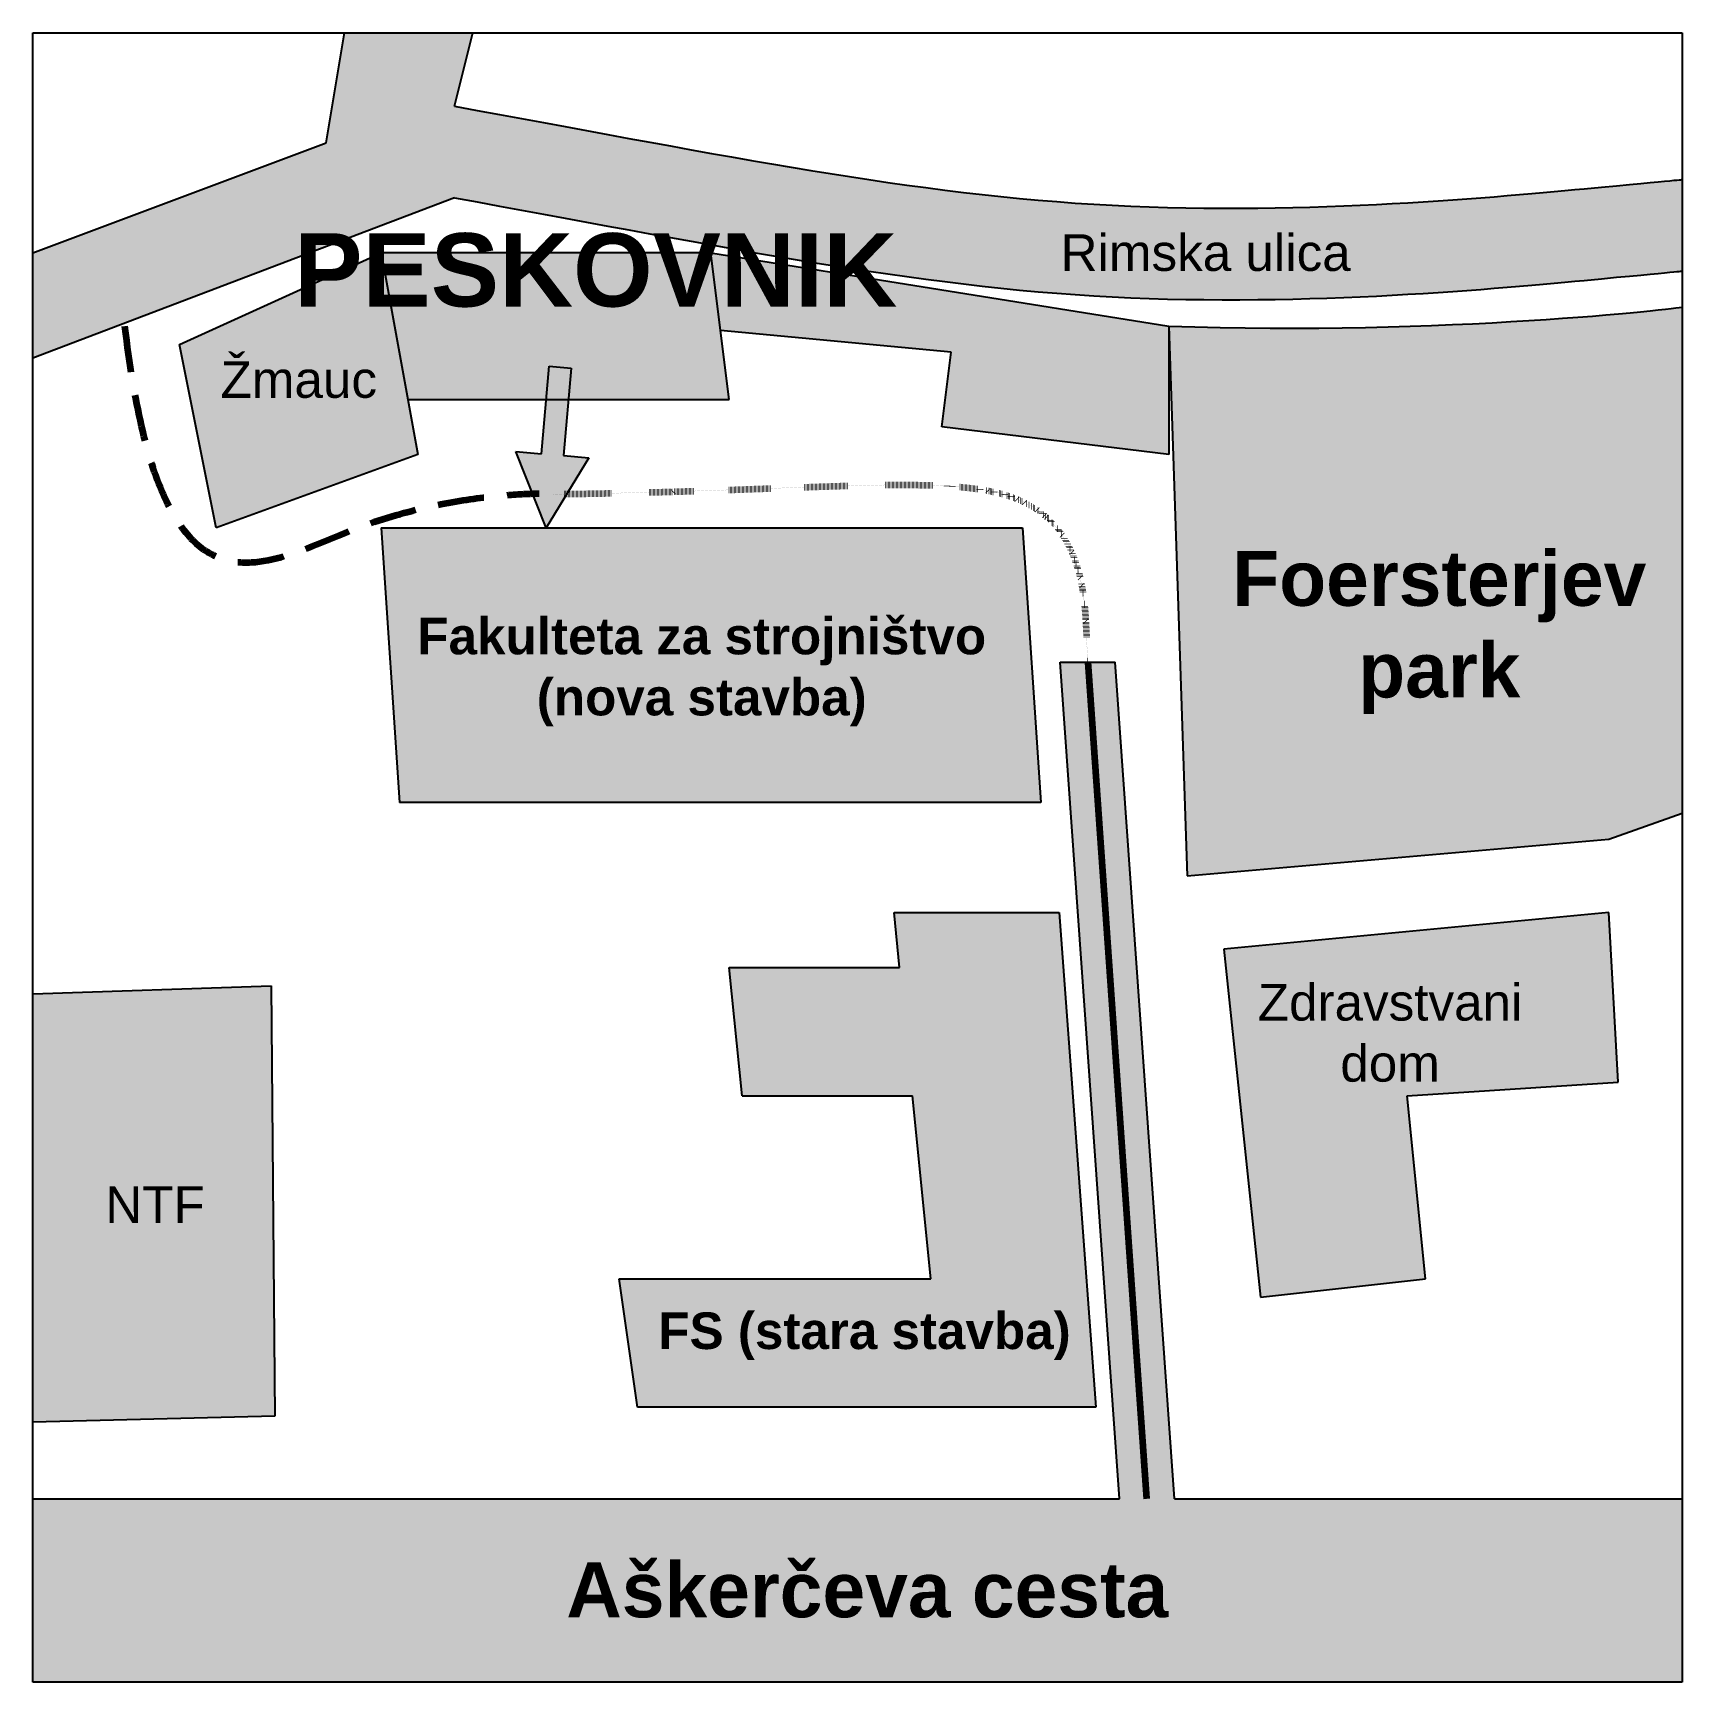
# Model space of a CAD drawing. Header units: millimetres. Extents: x 0 to 900, y 100 to 1000.
import ezdxf

# ---------------------------------------------------------------- set-up
doc = ezdxf.new("R2010")
doc.units = ezdxf.units.MM
doc.linetypes.add('DASHEDX2', pattern=[38.1, 25.4, -12.7])
doc.linetypes.add('DOT', pattern=[6.35, 0.1, -6.25])
doc.layers.get('0').update_dxf_attribs({"lineweight": 25, "true_color": 0xffffff})
doc.styles.add('textstyle0', font='')
doc.styles.add('textstyle1', font='')
doc.styles.add('textstyle2', font='')
doc.styles.add('textstyle3', font='')
doc.styles.add('textstyle4', font='')
doc.styles.add('textstyle5', font='')
doc.styles.add('textstyle6', font='')
doc.styles.add('textstyle7', font='')
doc.styles.add('textstyle8', font='')
doc.styles.get('textstyle0').set_extended_font_data('Liberation Sans')
doc.styles.get('textstyle1').set_extended_font_data('Liberation Sans')
doc.styles.get('textstyle2').set_extended_font_data('Liberation Sans')
doc.styles.get('textstyle3').set_extended_font_data('Liberation Sans')
doc.styles.get('textstyle4').set_extended_font_data('Liberation Sans')
doc.styles.get('textstyle5').set_extended_font_data('Liberation Sans')
doc.styles.get('textstyle6').set_extended_font_data('Liberation Sans')
doc.styles.get('textstyle7').set_extended_font_data('Liberation Sans')
doc.styles.get('textstyle8').set_extended_font_data('Liberation Sans')

msp = doc.modelspace()

# ---------------------------------------------------------------- hatches: boundary and pattern name
at = {"true_color": 0xc0c0c0}
h = msp.add_hatch(color=9, dxfattribs=at)
edge = h.paths.add_edge_path()
edge.add_line((230, 910), (0, 822.6))
edge.add_line((0, 822.6), (0, 880))
edge.add_line((0, 880), (160, 940))
edge.add_line((160, 940), (170, 1000))
edge.add_line((170, 1000), (240, 1000))
edge.add_line((240, 1000), (230, 960))
edge.add_spline(control_points=[(230, 960), (362.53, 936.12), (580, 890), (900, 920), (900, 920), (900, 920)], knot_values=[0, 0, 0, 0, 1, 2, 3, 3, 3, 3], degree=3, periodic=0)
edge.add_line((900, 920), (900, 870))
edge.add_spline(control_points=[(900, 870), (900, 870), (900, 870), (580, 840), (362.53, 886.12), (230, 910)], knot_values=[-3, -3, -3, -3, -2, -1, 0, 0, 0, 0], degree=3, periodic=0)
at = {"true_color": 0xe6e3b1}
for points in [[(100, 730), (80, 830), (190, 880), (204.55, 800), (210, 770)], [(204.55, 800), (380, 800), (375.29, 837.65), (370, 880), (190, 880)], [(375.29, 837.65), (370, 880), (620, 840), (620, 770), (496, 785.07), (501.08, 825.74)], [(750, 420), (865.12, 427.43), (860, 520), (650, 500), (670, 310), (760, 320)], [(0, 475.6), (130, 480), (131.91, 245.11), (0, 241.77)]]:
    msp.add_hatch(color=254, dxfattribs=at).paths.add_polyline_path(points)
at = {"true_color": 0x97cc97}
h = msp.add_hatch(color=252, dxfattribs=at)
edge = h.paths.add_edge_path()
edge.add_line((900, 850.44), (900, 574.12))
edge.add_line((900, 574.12), (860, 560))
edge.add_line((860, 560), (630, 540))
edge.add_line((630, 540), (620, 840))
edge.add_spline(control_points=[(620, 840), (770.43, 834.65), (900, 850), (900.01, 850.44)], knot_values=[0, 0, 0, 0, 1, 1, 1, 1], degree=3, periodic=0)
edge.add_line((900.01, 850.44), (900, 850.44))
at = {"true_color": 0xff0000}
msp.add_hatch(color=1, dxfattribs=at).paths.add_polyline_path([(263.56, 771.59), (277.51, 770.37), (283.81, 845.25), (296.43, 844.95), (289.46, 769.32), (303.41, 768.1), (280, 730)])
at = {"true_color": 0xdf9d95}
for points in [[(540, 730), (550, 580), (200, 580), (190, 730)], [(380, 490), (473, 490), (470, 520), (560, 520), (580, 250), (330, 250), (320, 320), (490, 320), (480, 420), (387, 420)]]:
    msp.add_hatch(color=21, dxfattribs=at).paths.add_polyline_path(points)
at = {"true_color": 0xc0c0c0}
msp.add_hatch(color=9, dxfattribs=at).paths.add_polyline_path([(900, 200), (900, 100), (0, 100), (0, 200), (100, 200), (592.93, 200), (560.66, 656.66), (590.66, 656.66), (622.93, 200)])

# ---------------------------------------------------------------- linework, layer by layer
for p, q in [((0, 1000), (170, 1000)), ((0, 880), (0, 1000)), ((160, 940), (170, 1000)), ((170, 1000), (240, 1000)), ((230, 960), (240, 1000)), ((240, 1000), (900, 1000)), ((900, 1000), (900, 920)), ((0, 880), (160, 940)), ((900, 920), (900, 870)), ((230, 910), (0, 822.6)), ((0, 822.6), (0, 880)), ((80, 830), (190, 880)), ((370, 880), (190, 880)), ((375.29, 837.65), (370, 880)), ((370, 880), (620, 840)), ((900, 870), (900, 850.44)), ((900, 850.44), (900, 574.12)), ((900.01, 850.44), (900, 850.44)), ((380, 800), (375.29, 837.65)), ((501.08, 825.74), (375.29, 837.65)), ((620, 840), (630, 540)), ((620, 840), (620, 770)), ((100, 730), (80, 830)), ((0, 475.6), (0, 822.6)), ((496, 785.07), (501.08, 825.74)), ((204.55, 800), (210, 770)), ((204.55, 800), (380, 800)), ((620, 770), (496, 785.07)), ((210, 770), (100, 730)), ((190, 730), (540, 730)), ((190, 730), (200, 580)), ((540, 730), (550, 580)), ((592.93, 200), (560.66, 656.66)), ((560.66, 656.66), (590.66, 656.66)), ((622.93, 200), (590.66, 656.66)), ((550, 580), (200, 580)), ((860, 560), (900, 574.12)), ((900, 574.12), (900, 200)), ((630, 540), (860, 560)), ((470, 520), (560, 520)), ((473, 490), (470, 520)), ((560, 520), (580, 250)), ((860, 520), (650, 500)), ((865.12, 427.43), (860, 520)), ((650, 500), (670, 310)), ((387, 420), (380, 490)), ((380, 490), (473, 490)), ((0, 475.6), (130, 480)), ((130, 480), (131.91, 245.11)), ((0, 241.77), (0, 475.6)), ((750, 420), (865.12, 427.43)), ((387, 420), (480, 420)), ((490, 320), (480, 420)), ((760, 320), (750, 420)), ((330, 250), (320, 320)), ((320, 320), (490, 320)), ((670, 310), (760, 320)), ((131.91, 245.11), (0, 241.77)), ((580, 250), (330, 250)), ((0, 200), (0, 241.77)), ((0, 200), (100, 200)), ((0, 100), (0, 200)), ((100, 200), (592.93, 200)), ((622.93, 200), (900, 200)), ((900, 200), (900, 100)), ((900, 100), (0, 100))]:
    msp.add_line(p, q)
at = {"color": 254, "true_color": 0xe6e3b1}
msp.add_line((190, 880), (204.55, 800), dxfattribs=at)
at = {"color": 1, "true_color": 0xff0000}
for p, q in [((277.51, 770.37), (281.69, 818.19)), ((281.69, 818.19), (293.65, 817.14)), ((293.65, 817.14), (289.46, 769.32)), ((280, 730), (263.56, 771.59)), ((263.56, 771.59), (277.51, 770.37)), ((303.41, 768.1), (280, 730)), ((289.46, 769.32), (303.41, 768.1))]:
    msp.add_line(p, q, dxfattribs=at)
at = {"color": 1, "lineweight": 200, "true_color": 0xff0000}
msp.add_line((575.66, 656.66), (607.67, 200.02), dxfattribs=at)
for points in [[(230, 960), (362.53, 936.12), (580, 890), (900, 920), (900, 920), (900, 920)], [(230, 910), (362.53, 886.12), (580, 840), (900, 870), (900, 870), (900, 870)], [(620, 840), (770.43, 834.65), (900, 850), (900.01, 850.44)]]:
    msp.add_open_spline(points, degree=3)
at = {"color": 1, "linetype": 'DASHEDX2', "lineweight": 200, "true_color": 0xff0000}
msp.add_open_spline([(50, 840), (70, 670), (180, 750), (276.29, 748.62), (276.29, 748.62)], degree=3, dxfattribs=at)
at = {"color": 1, "linetype": 'DOT', "lineweight": 200, "ltscale": 0.1, "true_color": 0xff0000}
msp.add_open_spline([(284.2, 748.32), (430, 750), (570, 770), (575.66, 656.66), (575.66, 656.66), (575.66, 656.66)], degree=3, dxfattribs=at)

# ---------------------------------------------------------------- texts
at = {"color": 1, "true_color": 0xff0000, "insert": (307.13, 870.42), "char_height": 40, "attachment_point": 5, "style": 'textstyle0'}
msp.add_mtext('\\fLiberation Sans|b1|i0|c0|p0;PESKOVNIK', dxfattribs=at)
at = {"color": 7, "true_color": 0x000000, "attachment_point": 5}
for s, insert, char_height, style in [('Rimska ulica', (640, 880), 20, 'textstyle7'), ('Žmauc', (145.05, 810.73), 20, 'textstyle3'), ('\\fLiberation Sans|b1|i0|c0|p0;Fakulteta za strojništvo\\P(nova stavba)', (364.99, 651.2), 20, 'textstyle4'), ('Zdravstvani\\Pdom', (740.69, 454.19), 20, 'textstyle6'), ('NTF', (66.63, 360.48), 20, 'textstyle8'), ('\\fLiberation Sans|b1|i0|c0|p0;FS (stara stavba)', (453.82, 288.71), 20, 'textstyle5'), ('\\fLiberation Sans|b1|i0|c0|p0;Aškerčeva cesta', (455.35, 150.1), 30, 'textstyle1')]:
    msp.add_mtext(s, dxfattribs=dict(at, insert=insert, char_height=char_height, style=style))
at = {"color": 84, "true_color": 0x117402, "insert": (767.54, 672.82), "char_height": 30, "attachment_point": 5, "style": 'textstyle2'}
msp.add_mtext('\\fLiberation Sans|b1|i0|c0|p0;Foersterjev\\Ppark', dxfattribs=at)

doc.saveas('drawing.dxf')
